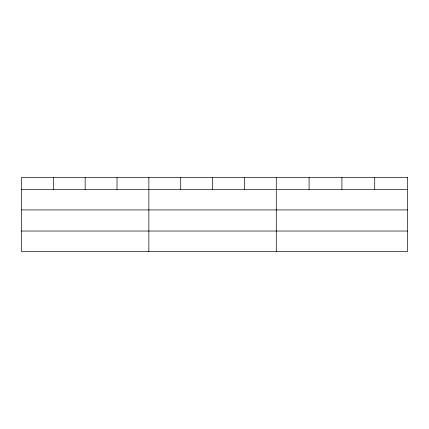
<?xml version="1.0" encoding="UTF-8"?>
<svg xmlns="http://www.w3.org/2000/svg" width="429" height="429" viewBox="0 0 429 429"><rect width="100%" height="100%" fill="white"/><g stroke="black" fill="none" stroke-linecap="round" stroke-linejoin="round"><path stroke-width="0.64" d="M21.45 189.436L407.55 189.436M21.45 209.92L407.55 209.92M21.45 231.027L407.55 231.027M374.731 177.488L374.731 189.436M341.913 177.488L341.913 189.436M309.094 177.488L309.094 189.436M276.276 177.488L276.276 251.512M244.423 177.488L244.423 189.436M212.569 177.488L212.569 189.436M180.716 177.488L180.716 189.436M148.863 177.488L148.863 251.512M117.01 177.488L117.01 189.436M85.157 177.488L85.157 189.436M53.303 177.488L53.303 189.436M407.55 177.488L21.45 177.488L21.45 251.512L407.55 251.512L407.55 177.488"/></g></svg>
